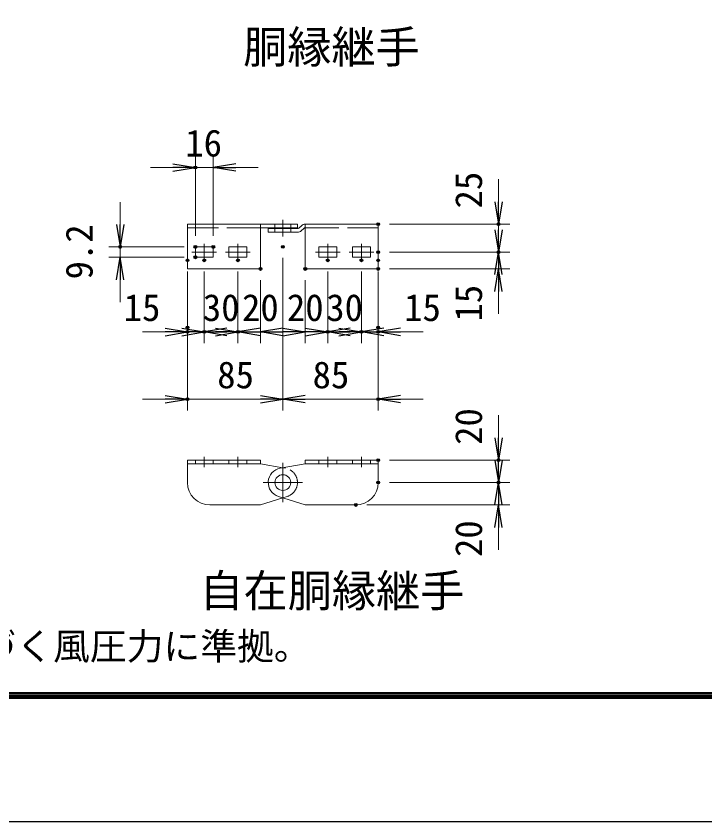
# Model space of a CAD drawing. Units: millimetres, scale not verified, with parts at other scales. Extents: x -4200 to 4200, y -2970 to 2970.
# Drawn here: x 757 to 1985, y -2970 to -1533 of the extents above; entities that cross this region are included whole.
import ezdxf
from ezdxf.enums import TextEntityAlignment as Align

# ---------------------------------------------------------------- set-up
doc = ezdxf.new("R2010")
doc.units = ezdxf.units.MM
doc.header["$LTSCALE"] = 10
doc.header["$PDMODE"] = 32
doc.header["$PDSIZE"] = 5
doc.linetypes.add('DASHED', pattern=[7.5, 6, -1.5])
doc.linetypes.add('USER1', pattern=[50.8, 31.75, -6.35, 6.35, -6.35])
for name, color, linetype, lineweight in [('0-0_D-BMK', 2, 'USER1', 13), ('0-3_D-STR3', 3, 'Continuous', 13), ('0-5_D-STR-DIM', 7, 'Continuous', 13), ('0-6_0', 7, 'Continuous', 25), ('0-8_D-TTL-TXT', 7, 'Continuous', 25), ('0-A_D-TTL', 7, 'Continuous', 25)]:
    doc.layers.add(name, color=color, linetype=linetype, lineweight=lineweight)
doc.layers.add('0-7_Defpoints', color=8, linetype='Continuous')
doc.styles.add('ＭＳ ゴシック', font='')
doc.styles.get('ＭＳ ゴシック').set_extended_font_data('MS Gothic')

# ---------------------------------------------------------------- blocks, each defined once
blk = doc.blocks.new('_Open')
at = {"layer": '0-6_0'}
blk.add_line((-10, 1.667), (0, 0), dxfattribs=at)
blk.add_lwpolyline([(-10, -1.667), (0, 0), (-10, 0)], dxfattribs=at)

msp = doc.modelspace()

# ---------------------------------------------------------------- linework, layer by layer
at = {"layer": '0-0_D-BMK'}
for p, q in [((1232.41, -1925.74), (1232.41, -1896.54)), ((1092.41, -1968.54), (1092.41, -1939.34)), ((1152.41, -1968.54), (1152.41, -1939.34)), ((1312.41, -1968.54), (1312.41, -1939.34)), ((1372.41, -1968.54), (1372.41, -1939.34)), ((1070.41, -1953.94), (1114.41, -1953.94)), ((1130.41, -1953.94), (1174.41, -1953.94)), ((1290.41, -1953.94), (1334.41, -1953.94)), ((1350.41, -1953.94), (1394.41, -1953.94)), ((1092.41, -2318.85), (1092.41, -2337.25)), ((1152.41, -2318.85), (1152.41, -2337.25)), ((1312.41, -2318.85), (1312.41, -2337.25)), ((1372.41, -2318.85), (1372.41, -2337.25)), ((1232.41, -2329.93), (1232.41, -2399.77)), ((1232.41, -2349.85), (1232.41, -2379.85)), ((1197.49, -2364.85), (1267.33, -2364.85)), ((1214.41, -2364.85), (1250.41, -2364.85))]:
    msp.add_line(p, q, dxfattribs=at)
at = {"layer": '0-3_D-STR3'}
for p, q in [((1062.41, -1903.94), (1258.41, -1903.94)), ((1062.41, -1983.94), (1062.41, -1903.94)), ((1192.41, -1983.94), (1192.41, -1903.94)), ((1192.41, -1910.34), (1258.41, -1910.34)), ((1258.41, -1910.34), (1258.41, -1903.94)), ((1265.67, -1906.73), (1260.85, -1911.11)), ((1272.41, -1903.94), (1402.41, -1903.94)), ((1272.41, -1983.94), (1272.41, -1903.94)), ((1402.41, -1983.94), (1402.41, -1903.94)), ((1206.41, -1918.34), (1206.41, -1911.94)), ((1206.41, -1911.94), (1258.7, -1911.94)), ((1206.41, -1918.34), (1258.7, -1918.34)), ((1269.97, -1911.47), (1265.15, -1915.85)), ((1076.41, -1944.74), (1108.41, -1944.74)), ((1076.41, -1963.14), (1076.41, -1944.74)), ((1108.41, -1963.14), (1108.41, -1944.74)), ((1136.41, -1944.74), (1168.41, -1944.74)), ((1136.41, -1963.14), (1136.41, -1944.74)), ((1168.41, -1963.14), (1168.41, -1944.74)), ((1296.41, -1944.74), (1328.41, -1944.74)), ((1296.41, -1963.14), (1296.41, -1944.74)), ((1328.41, -1963.14), (1328.41, -1944.74)), ((1356.41, -1944.74), (1388.41, -1944.74)), ((1356.41, -1963.14), (1356.41, -1944.74)), ((1388.41, -1963.14), (1388.41, -1944.74)), ((1076.41, -1963.14), (1108.41, -1963.14)), ((1136.41, -1963.14), (1168.41, -1963.14)), ((1296.41, -1963.14), (1328.41, -1963.14)), ((1356.41, -1963.14), (1388.41, -1963.14)), ((1062.41, -1983.94), (1192.41, -1983.94)), ((1272.41, -1983.94), (1402.41, -1983.94)), ((1062.41, -2324.85), (1192.41, -2324.85)), ((1062.41, -2324.85), (1062.41, -2364.85)), ((1192.41, -2324.85), (1192.41, -2331.25)), ((1272.41, -2324.85), (1402.41, -2324.85)), ((1272.41, -2324.85), (1272.41, -2331.25)), ((1402.41, -2324.85), (1402.41, -2364.85)), ((1062.41, -2331.25), (1192.41, -2331.25)), ((1192.41, -2331.25), (1232.41, -2338.44)), ((1272.41, -2331.25), (1227.81, -2339.26)), ((1272.41, -2331.25), (1402.41, -2331.25)), ((1192.41, -2404.85), (1232.41, -2392.13)), ((1272.41, -2404.85), (1224.53, -2389.63)), ((1102.41, -2404.85), (1192.41, -2404.85)), ((1272.41, -2404.85), (1362.41, -2404.85))]:
    msp.add_line(p, q, dxfattribs=at)
at = {"layer": '0-3_D-STR3', "linetype": 'DASHED'}
for p, q in [((1192.41, -1910.34), (1062.41, -1910.34)), ((1218.41, -1903.94), (1218.41, -1910.34)), ((1246.41, -1903.94), (1246.41, -1910.34)), ((1272.41, -1910.34), (1402.41, -1910.34)), ((1218.41, -1918.34), (1218.41, -1911.94)), ((1246.41, -1918.34), (1246.41, -1911.94)), ((1076.41, -2324.85), (1076.41, -2331.25)), ((1108.41, -2324.85), (1108.41, -2331.25)), ((1136.41, -2324.85), (1136.41, -2331.25)), ((1168.41, -2324.85), (1168.41, -2331.25)), ((1296.41, -2324.85), (1296.41, -2331.25)), ((1328.41, -2324.85), (1328.41, -2331.25)), ((1356.41, -2324.85), (1356.41, -2331.25)), ((1388.41, -2324.85), (1388.41, -2331.25)), ((1232.41, -2338.44), (1237, -2339.26)), ((1232.41, -2392.13), (1240.29, -2389.63))]:
    msp.add_line(p, q, dxfattribs=at)
at = {"layer": '0-3_D-STR3'}
msp.add_circle((1232.41, -2364.85), 14, dxfattribs=at)
for centre, radius, start, end in [((1258.7, -1908.74), 3.2, 270, 312.26587), ((1272.38, -1913.41), 9.47, 89.8278, 135.14925), ((1272.41, -1913.54), 3.2, 90, 139.63546), ((1258.7, -1908.74), 9.6, 270, 312.26587), ((1232.41, -2364.85), 26, 100.18177, 252.36255), ((1102.41, -2364.85), 40, 180, 270), ((1362.41, -2364.85), 40, 270, 0)]:
    msp.add_arc(centre, radius, start, end, dxfattribs=at)
at = {"layer": '0-3_D-STR3', "linetype": 'DASHED'}
msp.add_arc((1232.41, -2364.85), 26, 287.63745, 79.81823, dxfattribs=at)
at = {"layer": '0-5_D-STR-DIM'}
for p, q in [((1076.41, -1924.74), (1076.41, -1782.82)), ((1108.41, -1924.74), (1108.41, -1782.82)), ((1036.41, -1802.82), (996.41, -1802.82)), ((1108.41, -1802.82), (1076.41, -1802.82)), ((1148.41, -1802.82), (1188.41, -1802.82)), ((1616.98, -1863.94), (1616.98, -1823.94)), ((942.41, -1904.74), (942.41, -1864.74)), ((1616.98, -1913.94), (1616.98, -1873.94)), ((1422.41, -1903.94), (1636.98, -1903.94)), ((1616.98, -1953.94), (1616.98, -1903.94)), ((1056.41, -1944.74), (922.41, -1944.74)), ((942.41, -1963.14), (942.41, -1944.74)), ((1422.41, -1953.94), (1636.98, -1953.94)), ((1422.41, -1953.94), (1636.98, -1953.94)), ((1616.98, -1983.94), (1616.98, -1953.94)), ((1056.41, -1963.14), (922.41, -1963.14)), ((1232.41, -1964.34), (1232.41, -2236.22)), ((1232.41, -1964.34), (1232.41, -2236.22)), ((1062.41, -1988.54), (1062.41, -2116.22)), ((1092.41, -1988.54), (1092.41, -2116.22)), ((1092.41, -1988.54), (1092.41, -2116.22)), ((1152.41, -1988.54), (1152.41, -2116.22)), ((1152.41, -1988.54), (1152.41, -2116.22)), ((1312.41, -1988.54), (1312.41, -2116.22)), ((1312.41, -1988.54), (1312.41, -2116.22)), ((1372.41, -1988.54), (1372.41, -2116.22)), ((1372.41, -1988.54), (1372.41, -2116.22)), ((1402.41, -1988.54), (1402.41, -2116.22)), ((1422.41, -1983.94), (1636.98, -1983.94)), ((1616.98, -1993.94), (1616.98, -2033.94)), ((942.41, -2003.14), (942.41, -2043.14)), ((1192.41, -2003.94), (1192.41, -2116.22)), ((1272.41, -2003.94), (1272.41, -2116.22)), ((1616.98, -2023.94), (1616.98, -2063.94)), ((1022.41, -2096.22), (982.41, -2096.22)), ((1052.41, -2096.22), (1012.41, -2096.22)), ((1092.41, -2096.22), (1062.41, -2096.22)), ((1112.41, -2096.22), (1072.41, -2096.22)), ((1152.41, -2096.22), (1092.41, -2096.22)), ((1132.41, -2096.22), (1172.41, -2096.22)), ((1192.41, -2096.22), (1152.41, -2096.22)), ((1232.41, -2096.22), (1192.41, -2096.22)), ((1192.41, -2096.22), (1232.41, -2096.22)), ((1272.41, -2096.22), (1232.41, -2096.22)), ((1232.41, -2096.22), (1272.41, -2096.22)), ((1272.41, -2096.22), (1312.41, -2096.22)), ((1332.41, -2096.22), (1292.41, -2096.22)), ((1312.41, -2096.22), (1372.41, -2096.22)), ((1352.41, -2096.22), (1392.41, -2096.22)), ((1372.41, -2096.22), (1402.41, -2096.22)), ((1412.41, -2096.22), (1452.41, -2096.22)), ((1442.41, -2096.22), (1482.41, -2096.22)), ((1062.41, -2108.54), (1062.41, -2236.22)), ((1402.41, -2108.54), (1402.41, -2236.22)), ((1022.41, -2216.22), (982.41, -2216.22)), ((1232.41, -2216.22), (1062.41, -2216.22)), ((1192.41, -2216.22), (1152.41, -2216.22)), ((1232.41, -2216.22), (1402.41, -2216.22)), ((1272.41, -2216.22), (1312.41, -2216.22)), ((1442.41, -2216.22), (1482.41, -2216.22)), ((1616.98, -2284.85), (1616.98, -2244.85)), ((1616.98, -2324.85), (1616.98, -2284.85)), ((1422.41, -2324.85), (1636.98, -2324.85)), ((1616.98, -2364.85), (1616.98, -2324.85)), ((1422.41, -2364.85), (1636.98, -2364.85)), ((1422.41, -2364.85), (1636.98, -2364.85)), ((1616.98, -2404.85), (1616.98, -2364.85)), ((1382.41, -2404.85), (1636.98, -2404.85)), ((1616.98, -2404.85), (1616.98, -2444.85)), ((1616.98, -2444.85), (1616.98, -2484.85))]:
    msp.add_line(p, q, dxfattribs=at)
at = {"layer": '0-7_Defpoints'}
for p in [(1076.41, -1802.82), (1402.41, -1903.94), (1616.98, -1903.94), (942.41, -1944.74), (1076.41, -1944.74), (1108.41, -1944.74), (1232.41, -1944.34), (1402.41, -1953.94), (1616.98, -1953.94), (1062.41, -1968.54), (1076.41, -1963.14), (1092.41, -1968.54), (1152.41, -1968.54), (1312.41, -1968.54), (1372.41, -1968.54), (1402.41, -1968.54), (1192.41, -1983.94), (1272.41, -1983.94), (1402.41, -1983.94), (1062.41, -2088.54), (1062.41, -2096.22), (1092.41, -2096.22), (1152.41, -2096.22), (1312.41, -2096.22), (1372.41, -2096.22), (1402.41, -2088.54), (1402.41, -2096.22), (1062.41, -2216.22), (1402.41, -2216.22), (1402.41, -2324.85), (1616.98, -2324.85), (1402.41, -2364.85), (1616.98, -2364.85), (1362.41, -2404.85)]:
    msp.add_point(p, dxfattribs=at)
at = {"layer": '0-A_D-TTL', "color": 2}
msp.add_lwpolyline([(-4200, 2970), (4200, 2970), (4200, -2970), (-4200, -2970)], close=True, dxfattribs=at)
at = {"layer": '0-A_D-TTL'}
for points in [[(-3930, 2750), (3930, 2750), (3930, -2750), (-3930, -2750)], [(-3927.5, 2747.5), (3927.5, 2747.5), (3927.5, -2747.5), (-3927.5, -2747.5)], [(-3925, 2745), (3925, 2745), (3925, -2745), (-3925, -2745)], [(-3922.5, 2742.5), (3922.5, 2742.5), (3922.5, -2742.5), (-3922.5, -2742.5)], [(-3920, 2740), (3920, 2740), (3920, -2740), (-3920, -2740)]]:
    msp.add_lwpolyline(points, close=True, dxfattribs=at)

# ---------------------------------------------------------------- block references
at = {"layer": '0-5_D-STR-DIM', "xscale": 4, "yscale": 4}
for p in [(1076.41, -1802.82), (1062.41, -2096.22), (1092.41, -2096.22), (1152.41, -2096.22), (1272.41, -2096.22), (1312.41, -2096.22), (1372.41, -2096.22), (1062.41, -2216.22), (1232.41, -2216.22)]:
    msp.add_blockref('_Open', p, dxfattribs=at)
for p, rotation in [((1108.41, -1802.82), 180), ((1616.98, -1903.94), 270), ((942.41, -1944.74), 270), ((1616.98, -1953.94), 270), ((1616.98, -1953.94), 90), ((942.41, -1963.14), 90), ((1616.98, -1983.94), 90), ((1092.41, -2096.22), 180), ((1152.41, -2096.22), 180), ((1192.41, -2096.22), 180), ((1312.41, -2096.22), 180), ((1372.41, -2096.22), 180), ((1402.41, -2096.22), 180), ((1232.41, -2216.22), 180), ((1402.41, -2216.22), 180), ((1616.98, -2324.85), 270), ((1616.98, -2364.85), 270), ((1616.98, -2364.85), 90), ((1616.98, -2404.85), 90)]:
    msp.add_blockref('_Open', p, dxfattribs=dict(at, rotation=rotation))

# ---------------------------------------------------------------- texts
at = {"layer": '0-5_D-STR-DIM', "style": 'ＭＳ ゴシック'}
for s, p in [('16', (1058.53, -1797.81)), ('15', (948.66, -2091.2)), ('30', (1089.78, -2091.2)), ('20', (1159.66, -2091.2)), ('20', (1239.66, -2091.2)), ('30', (1309.78, -2091.2)), ('15', (1448.66, -2091.2)), ('85', (1115.43, -2211.2)), ('85', (1285.43, -2211.2))]:
    msp.add_text(s, height=48.09, dxfattribs=at).set_placement(p, align=Align.BOTTOM_LEFT)
for s, p in [('25', (1601.95, -1876.04)), ('9.2', (907.66, -2002.54)), ('15', (1601.95, -2077.69)), ('20', (1601.95, -2297.6)), ('20', (1601.95, -2497.6))]:
    msp.add_text(s, height=48.09, rotation=90, dxfattribs=at).set_placement(p, align=Align.BOTTOM_LEFT)
at = {"layer": '0-8_D-TTL-TXT', "style": 'ＭＳ ゴシック'}
for s, height, p in [('胴縁継手', 57.7, (1161.71, -1634.21)), ('自在胴縁継手', 57.7, (1083.74, -2603.85)), ('（設計条件）風荷重：昭和57年改正 建築基準法・同施行令に基づく風圧力に準拠。', 48.09, (-1177.64, -2695.24))]:
    msp.add_text(s, height=height, dxfattribs=at).set_placement(p, align=Align.BOTTOM_LEFT)

doc.saveas('drawing.dxf')
